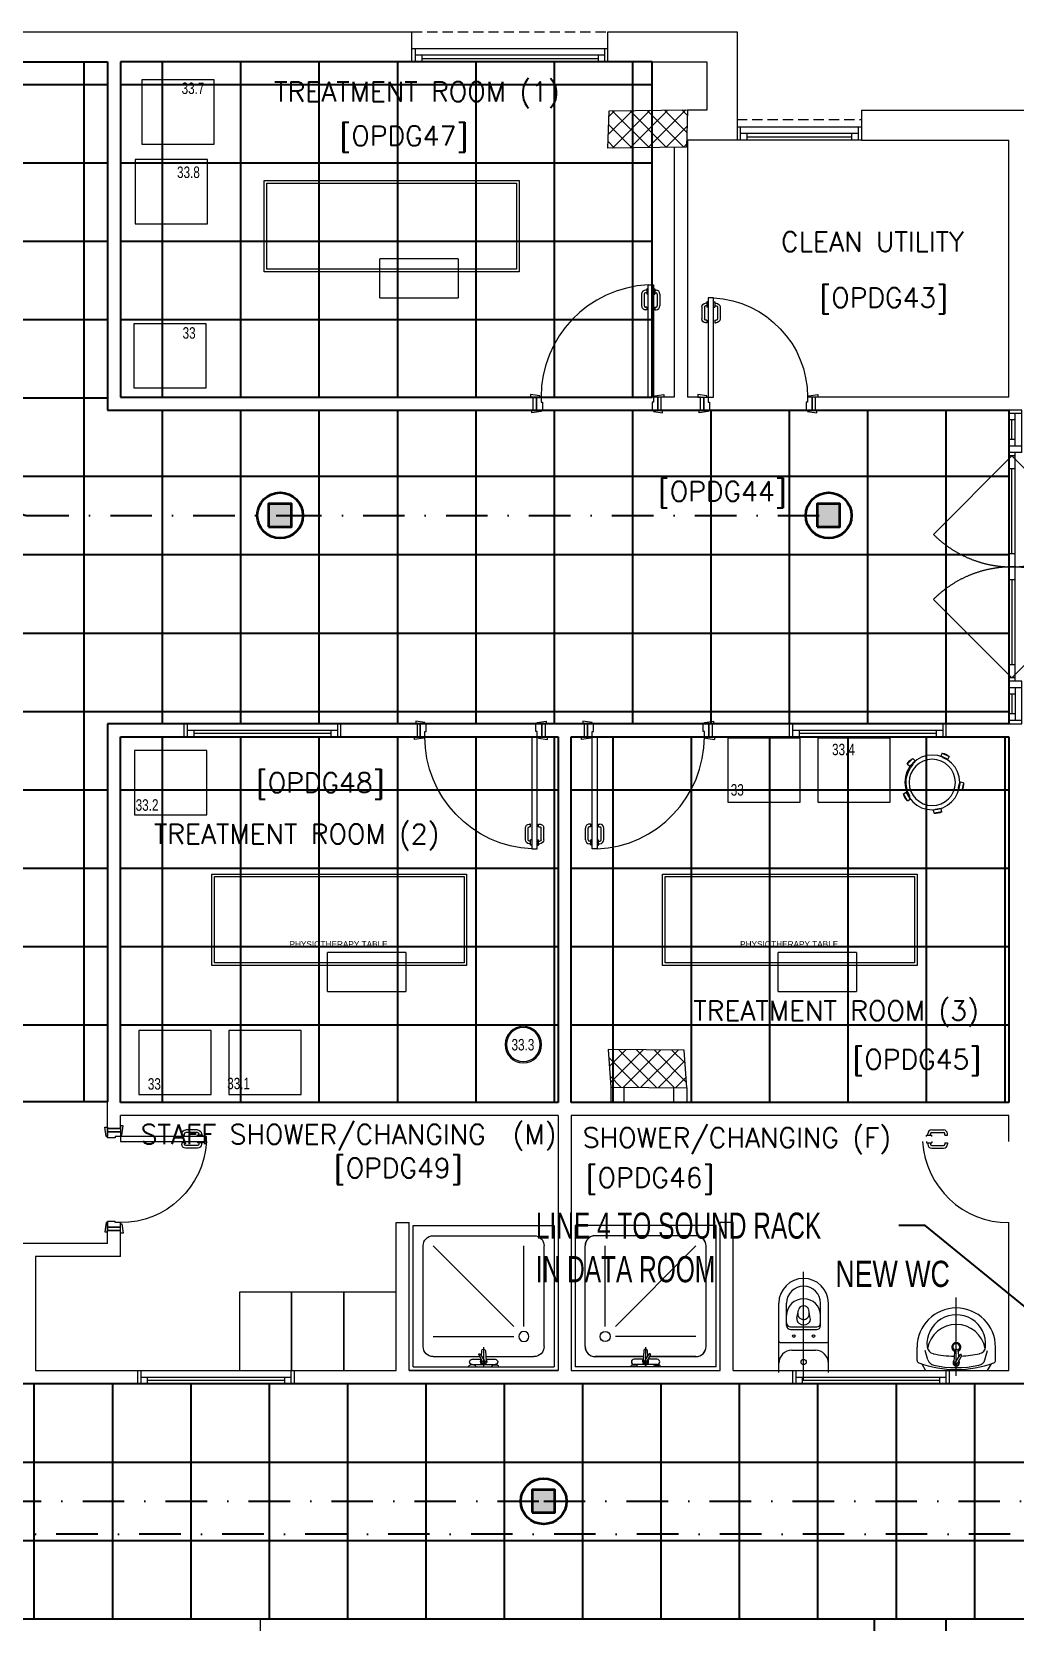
# Model space of a CAD drawing. Header units: inches. Extents: x -12418 to 472786, y -29325 to 19878.
# Drawn here: x 29599 to 37128, y -2773 to 9403 of the extents above; entities that cross this region are included whole.
import ezdxf
from ezdxf import colors
from ezdxf.entities.mleader import LeaderData, LeaderLine
from ezdxf.math import Vec2, Vec3

# ---------------------------------------------------------------- set-up
doc = ezdxf.new("R2010")
doc.units = ezdxf.units.IN
doc.header["$LTSCALE"] = 25
doc.header["$MEASUREMENT"] = 0
for name, pattern in [('00-Ground Floor$0$DASHED', [0.75, 0.5, -0.25]), ('00-Ground Floor$0$HIDDEN2', [0.1875, 0.125, -0.0625]), ('DASHDOT', [25.4, 12.7, -6.35, 0, -6.35])]:
    doc.linetypes.add(name, pattern=pattern)
doc.layers.get('0').update_dxf_attribs({"color": 8})
for name, color, linetype, lineweight in [('00-Ground Floor$0$72_EGR_BASE_TEXT', 252, 'Continuous', 5), ('00-Ground Floor$0$72_EGR_EQP_TAG', 142, 'Continuous', 5), ('00-Ground Floor$0$Aluminum', 251, 'Continuous', 5), ('00-Ground Floor$0$C-HYDR-CTCH', 251, 'Continuous', 5), ('00-Ground Floor$0$Hatch', 254, 'Continuous', 5), ('00-Ground Floor$0$LOADING', 253, 'Continuous', 5), ('00-Ground Floor$0$Proj', 251, 'Continuous', 5), ('00-Ground Floor$0$SANIT', 250, 'Continuous', 5), ('00-Ground Floor$0$Walls', 251, 'Continuous', 5), ('00-Ground Floor$0$Wooden Joinery', 251, 'Continuous', 5), ('E-LITE-CLNG-CNDT', 6, 'DASHDOT', 35), ('T-DATA-TEXT', 2, 'Continuous', 25), ('T-INTC-CLNG @ 100', 33, 'Continuous', 35), ('T-INTC-DEVC-NUMB', 2, 'Continuous', 25), ('T-SOUN-CLNG-CNDT', 3, 'DASHDOT', 25)]:
    doc.layers.add(name, color=color, linetype=linetype, lineweight=lineweight)
doc.layers.add('00-Ground Floor$0$False Ceiling', color=251, linetype='Continuous')
doc.styles.add('00-Ground Floor$0$list_ghTextstyle', font='romans.shx', dxfattribs={"height": 0.25})
doc.styles.add('00-Ground Floor$0$SIMPLEX', font='SIMPLEX.shx', dxfattribs={"height": 150})
doc.styles.add('00-Ground Floor$0$X3G_ENTITY_257CFD', font='swisscl.ttf', dxfattribs={"height": 200})
doc.styles.add('00-Ground Floor$0$X3G_ENTITY_2587F5', font='swisscl.ttf', dxfattribs={"height": 200})
doc.styles.add('DC_Elc_Romans', font='elc_romans.shx', dxfattribs={"width": 0.7})
doc.styles.add('DC_Simplex', font='SIMPLEX.shx', dxfattribs={"width": 0.7})

# ---------------------------------------------------------------- blocks, each defined once
blk = doc.blocks.new('00-Ground Floor$0$door1700')
at = {"layer": '00-Ground Floor$0$Aluminum', "linetype": '00-Ground Floor$0$DASHED', "ltscale": 300}
for p, q in [((34940, 89348), (35541, 89949)), ((36640, 89348), (36039, 89949)), ((34940, 89348), (35541, 88747)), ((36640, 89348), (36039, 88747))]:
    blk.add_line(p, q, dxfattribs=at)
at = {"layer": '00-Ground Floor$0$Aluminum'}
for p, q in [((34915, 89423), (34590, 89423)), ((34615, 89423), (34615, 89323)), ((34865, 89373), (34615, 89373)), ((34665, 89373), (34665, 89323)), ((34815, 89373), (34815, 89323)), ((34865, 89423), (34865, 89323)), ((34915, 89423), (34915, 89323)), ((36665, 89373), (34915, 89373)), ((34940, 89373), (34940, 89323)), ((35040, 89373), (35040, 89323)), ((35690, 89373), (35690, 89323)), ((35790, 89373), (35790, 89323)), ((35890, 89373), (35890, 89323)), ((36540, 89373), (36540, 89323)), ((36640, 89373), (36640, 89323)), ((36990, 89423), (36665, 89423)), ((36665, 89423), (36665, 89323)), ((36715, 89423), (36715, 89323)), ((36715, 89373), (36965, 89373)), ((36765, 89373), (36765, 89323)), ((36915, 89373), (36915, 89323)), ((36965, 89423), (36965, 89323)), ((36990, 89323), (34590, 89323)), ((34590, 89323), (36990, 89323)), ((34815, 89348), (34665, 89348)), ((35690, 89348), (35040, 89348)), ((35890, 89348), (36540, 89348)), ((36765, 89348), (36915, 89348))]:
    blk.add_line(p, q, dxfattribs=at)
at = {"layer": '00-Ground Floor$0$Aluminum', "linetype": '00-Ground Floor$0$DASHED', "ltscale": 300}
for centre, start, end in [((34940, 89348), 315, 45), ((36640, 89348), 135, 225)]:
    blk.add_arc(centre, 850, start, end, dxfattribs=at)
blk = doc.blocks.new('00-Ground Floor$0$A$C72370EFE')
at = {"layer": '00-Ground Floor$0$Wooden Joinery'}
for p, q in [((-0.05, -0.07), (-0.05, -0.16)), ((-0.03, -0.07), (-0.03, -0.16)), ((-0.01, -0.04), (-0.02, -0.04)), ((-0.01, -0.06), (-0.02, -0.06)), ((-0.01, -0.03), (-0.01, -0.07)), ((0, -0.03), (-0.01, -0.03)), ((0, -0.07), (-0.01, -0.07)), ((0.04, -0.03), (0.05, -0.03)), ((0.04, -0.07), (0.05, -0.07)), ((0.05, -0.03), (0.05, -0.07)), ((0.05, -0.04), (0.06, -0.04)), ((0.05, -0.06), (0.06, -0.06)), ((0.07, -0.07), (0.07, -0.16)), ((0.09, -0.07), (0.09, -0.16)), ((-0.01, -0.17), (-0.02, -0.17)), ((-0.01, -0.19), (-0.02, -0.19)), ((-0.01, -0.17), (-0.01, -0.19)), ((0.05, -0.17), (0.06, -0.17)), ((0.05, -0.17), (0.05, -0.19)), ((0.05, -0.19), (0.06, -0.19))]:
    blk.add_line(p, q, dxfattribs=at)
for centre, radius, start, end in [((-0.02, -0.07), 0.03, 90, 180), ((-0.02, -0.07), 0.01, 90, 180), ((0.06, -0.07), 0.03, 0, 90), ((0.06, -0.07), 0.01, 0, 90), ((-0.02, -0.16), 0.03, 180, 270), ((-0.02, -0.16), 0.01, 180, 270), ((0.06, -0.16), 0.01, 270, 0), ((0.06, -0.16), 0.03, 270, 0)]:
    blk.add_arc(centre, radius, start, end, dxfattribs=at)
blk = doc.blocks.new('00-Ground Floor$0$A$C268A7CF0')
at = {"layer": '00-Ground Floor$0$Wooden Joinery'}
for points in [[(80, 759), (80, 769), (10, 779), (10, 759)], [(740, 759), (740, 769), (810, 779), (810, 759)], [(70, 659), (70, 649), (0, 639), (0, 659)], [(120, 659), (120, 0), (80, 0), (80, 659)], [(750, 659), (750, 649), (820, 639), (820, 659)]]:
    blk.add_lwpolyline(points, close=True, dxfattribs=at)
for points in [[(45, 659), (45, 759), (20, 759), (20, 659), (45, 659)], [(45, 659), (80, 659), (80, 699), (90, 699), (90, 759), (45, 759), (45, 659)], [(775, 659), (740, 659), (740, 699), (730, 699), (730, 759), (775, 759), (775, 659)], [(775, 659), (775, 759), (800, 759), (800, 659), (775, 659)]]:
    blk.add_lwpolyline(points, dxfattribs=at)
blk.add_arc((80, 659), 660, 273.4748, 0, dxfattribs=at)
at = {"layer": '00-Ground Floor$0$Wooden Joinery', "xscale": 999.9999999998854, "yscale": 999.9999999998854, "zscale": 999.9999999998854, "rotation": 180}
blk.add_blockref('00-Ground Floor$0$A$C72370EFE', (120, 0), dxfattribs=at)
blk = doc.blocks.new('00-Ground Floor$0$A$C5DAD61B4')
at = {"layer": '00-Ground Floor$0$Wooden Joinery'}
for points in [[(80, 959), (80, 969), (10, 979), (10, 959)], [(940, 959), (940, 969), (1010, 979), (1010, 959)], [(70, 859), (70, 849), (0, 839), (0, 859)], [(120, 859), (120, 0), (80, 0), (80, 859)], [(950, 859), (950, 849), (1020, 839), (1020, 859)]]:
    blk.add_lwpolyline(points, close=True, dxfattribs=at)
for points in [[(45, 859), (45, 959), (20, 959), (20, 859), (45, 859)], [(45, 859), (80, 859), (80, 899), (90, 899), (90, 959), (45, 959), (45, 859)], [(975, 859), (940, 859), (940, 899), (930, 899), (930, 959), (975, 959), (975, 859)], [(975, 859), (975, 959), (1000, 959), (1000, 859), (975, 859)]]:
    blk.add_lwpolyline(points, dxfattribs=at)
blk.add_arc((80, 859), 860, 272.666, 0, dxfattribs=at)
at = {"layer": '00-Ground Floor$0$Wooden Joinery', "xscale": 999.9999999998854, "yscale": 999.9999999998854, "zscale": 999.9999999998854, "rotation": 180}
blk.add_blockref('00-Ground Floor$0$A$C72370EFE', (120, 0), dxfattribs=at)
blk = doc.blocks.new('00-Ground Floor$0$A$C5FCA3E6B')
at = {"layer": '00-Ground Floor$0$Wooden Joinery'}
for points in [[(80, 859), (80, 869), (10, 879), (10, 859)], [(840, 859), (840, 869), (910, 879), (910, 859)], [(70, 759), (70, 749), (0, 739), (0, 759)], [(120, 759), (120, 0), (80, 0), (80, 759)], [(850, 759), (850, 749), (920, 739), (920, 759)]]:
    blk.add_lwpolyline(points, close=True, dxfattribs=at)
for points in [[(45, 759), (45, 859), (20, 859), (20, 759), (45, 759)], [(45, 759), (80, 759), (80, 799), (90, 799), (90, 859), (45, 859), (45, 759)], [(875, 759), (840, 759), (840, 799), (830, 799), (830, 859), (875, 859), (875, 759)], [(875, 759), (875, 859), (900, 859), (900, 759), (875, 759)]]:
    blk.add_lwpolyline(points, dxfattribs=at)
blk.add_arc((80, 759), 760, 273.0171, 0, dxfattribs=at)
at = {"layer": '00-Ground Floor$0$Wooden Joinery', "xscale": 999.9999999998854, "yscale": 999.9999999998854, "zscale": 999.9999999998854, "rotation": 180}
blk.add_blockref('00-Ground Floor$0$A$C72370EFE', (120, 0), dxfattribs=at)
blk = doc.blocks.new('00-Ground Floor$0$SHOWER TRAY 80x80')
at = {"layer": '00-Ground Floor$0$SANIT'}
for p, q in [((0, 0), (0, 0.8)), ((0.8, 0.8), (0, 0.8)), ((0.1143, 0.7429), (0.6857, 0.7429)), ((0.8, 0), (0.8, 0.8)), ((0.0571, 0.4124), (0.0571, 0.6857)), ((0.7429, 0.1143), (0.7429, 0.6857)), ((0.1714, 0.1143), (0.1714, 0.5714)), ((0.2286, 0.6286), (0.6857, 0.6286)), ((0.2286, 0.5714), (0.6857, 0.1143)), ((0.01, 0.455), (0.01, 0.475)), ((0.0163, 0.475), (0.01, 0.475)), ((0.0125, 0.455), (0.01, 0.455)), ((0.0125, 0.335), (0.0125, 0.465)), ((0.0425, 0.4133), (0.0425, 0.465)), ((0.11, 0.4), (0, 0.4)), ((0.0667, 0.3728), (0.0271, 0.3939)), ((0.0895, 0.4105), (0.0316, 0.4139)), ((0.0407, 0.3866), (0.0316, 0.3861)), ((0.0715, 0.3808), (0.0334, 0.4058)), ((0.0425, 0.335), (0.0425, 0.3857)), ((0.0571, 0.1143), (0.0571, 0.3779)), ((0.0608, 0.3878), (0.0895, 0.3895)), ((0.01, 0.345), (0.01, 0.325)), ((0.0125, 0.345), (0.01, 0.345)), ((0.0163, 0.325), (0.01, 0.325)), ((0, 0), (0.8, 0)), ((0.1143, 0.0571), (0.6857, 0.0571))]:
    blk.add_line(p, q, dxfattribs=at)
blk.add_circle((0.1714, 0.6286), 0.0286, dxfattribs=at)
for centre, radius, start, end in [((0.1143, 0.6857), 0.0571, 90, 180), ((0.6857, 0.6857), 0.0571, 360, 90), ((0, 0.475), 0.01, 0, 90), ((0, 0.455), 0.01, 270, 0), ((0.0275, 0.465), 0.015, 0, 180), ((0.03, 0.4), 0.0175, 49.63201, 309.25255), ((0.03, 0.4), 0.014, 83.26708, 276.73292), ((0.03, 0.4), 0.00676, 54.04228, 244.58733), ((0.0691, 0.3768), 0.00467, 239.31481, 59.31481), ((0.0895, 0.4), 0.0105, 270, 90), ((0, 0.345), 0.01, 0, 90), ((0, 0.325), 0.01, 270, 0), ((0.0275, 0.335), 0.015, 180, 0), ((0.1143, 0.1143), 0.0571, 180, 270), ((0.6857, 0.1143), 0.0571, 270, 360)]:
    blk.add_arc(centre, radius, start, end, dxfattribs=at)
blk = doc.blocks.new('00-Ground Floor$0$WM00001-P')
at = {"layer": '00-Ground Floor$0$LOADING'}
for radius in [0.14, 0.13]:
    blk.add_circle((0, 0), radius, dxfattribs=at)
blk = doc.blocks.new('00-Ground Floor$0$stool')
at = {"layer": '00-Ground Floor$0$LOADING', "extrusion": (-2.75759e-10, 1.16581e-09, -1)}
for p, q in [((-948653, -390197, 0), (-948663, -390219, 0)), ((-948653, -390197, 0), (-948599, -390223, 0)), ((-948878, -390239, 0), (-948920, -390282, 0)), ((-948901, -390299, 0), (-948920, -390282, 0)), ((-948860, -390256, 0), (-948901, -390299, 0)), ((-948874, -390285, 0), (-948881, -390278, 0)), ((-948860, -390256, 0), (-948878, -390239, 0)), ((-948663, -390219, 0), (-948609, -390245, 0)), ((-948599, -390223, 0), (-948609, -390245, 0)), ((-948514, -390419, 0), (-948526, -390478, 0)), ((-948489, -390424, 0), (-948514, -390419, 0)), ((-948489, -390424, 0), (-948502, -390483, 0)), ((-948948, -390510, 0), (-948927, -390497, 0)), ((-948918, -390562, 0), (-948948, -390510, 0)), ((-948897, -390549, 0), (-948927, -390497, 0)), ((-948918, -390562, 0), (-948897, -390549, 0)), ((-948900, -390524, 0), (-948909, -390529, 0)), ((-948502, -390483, 0), (-948526, -390478, 0)), ((-948660, -390622, 0), (-948719, -390634, 0)), ((-948714, -390658, 0), (-948719, -390634, 0)), ((-948655, -390647, 0), (-948714, -390658, 0)), ((-948655, -390647, 0), (-948660, -390622, 0))]:
    blk.add_line(p, q, dxfattribs=at)
for radius in [210, 177]:
    blk.add_circle((948728, -390422, 0), radius, dxfattribs=at)
for centre, radius, start, end in [((948664, -390289, 0), 92.5, 96.8567, 134.706), ((948728, -390422, 0), 200, 329.385, 43.147), ((948835, -390321, 0), 92.5, 24.6225, 62.4718), ((948944, -390217, 0), 92.5, 204.6225, 242.4718), ((948598, -390154, 0), 92.5, 276.8567, 314.706), ((948434, -390467, 0), 92.5, 353.1232, 30.9725), ((948581, -390435, 0), 92.5, 173.1232, 210.9725), ((948857, -390492, 0), 92.5, 311.2934, 349.1427), ((948988, -390567, 0), 92.5, 131.2934, 169.1427), ((948672, -390714, 0), 92.5, 59.9688, 97.8181), ((948701, -390567, 0), 92.5, 239.9688, 277.8181)]:
    blk.add_arc(centre, radius, start, end, dxfattribs=at)
blk = doc.blocks.new('00-Ground Floor$0$H.A.2.3_Second Floor Plan$0$A$C64EB3589')
for p, q in [((-1107, 924, -10), (-507, 924, -10)), ((-1107, 924, -10), (-1107, 624, -10)), ((-507, 624, -10), (-507, 924, -10)), ((-507, 624, -10), (-1107, 624, -10))]:
    blk.add_line(p, q)
at = {"elevation": -10}
for points in [[(-1991, 24), (-41, 24), (-41, 724), (-1991, 724)], [(-1991, 24), (-41, 24), (-41, 724), (-1991, 724)], [(-1991, 24), (-41, 24), (-41, 724), (-1991, 724)], [(-1991, 24), (-41, 24), (-41, 724), (-1991, 724)], [(-1971, 44), (-61, 44), (-61, 704), (-1971, 704)], [(-1971, 44), (-61, 44), (-61, 704), (-1971, 704)], [(-1971, 44), (-61, 44), (-61, 704), (-1971, 704)], [(-1971, 44), (-61, 44), (-61, 704), (-1971, 704)]]:
    blk.add_lwpolyline(points, close=True, dxfattribs=at)
blk = doc.blocks.new('00-Ground Floor$0$ELECTROTHERAPY UNIT')
at = {"layer": '00-Ground Floor$0$LOADING', "elevation": 0}
blk.add_lwpolyline([(-952368, -379388), (-952922, -379388), (-952922, -379879), (-952368, -379879)], close=True, dxfattribs=at)
blk = doc.blocks.new('00-Ground Floor$0$PRESSOTHERAPY')
at = {"layer": '00-Ground Floor$0$LOADING', "elevation": 0}
blk.add_lwpolyline([(-952462, -380062), (-951908, -380062), (-951908, -379571), (-952462, -379571)], close=True, dxfattribs=at)
blk = doc.blocks.new('00-Ground Floor$0$VACUUM THERAPY')
at = {"layer": '00-Ground Floor$0$LOADING', "elevation": 0}
blk.add_lwpolyline([(-947952, -377824), (-947399, -377824), (-947399, -377333), (-947952, -377333)], close=True, dxfattribs=at)
blk = doc.blocks.new('00-Ground Floor$0$MAGNETOTHERAPY')
at = {"layer": '00-Ground Floor$0$LOADING'}
blk.add_lwpolyline([(-953179, -373397), (-952626, -373397), (-952626, -372905), (-953179, -372905)], close=True, dxfattribs=at)
blk = doc.blocks.new('00-Ground Floor$0$HYDRO COLD')
at = {"layer": '00-Ground Floor$0$LOADING', "elevation": 0}
blk.add_lwpolyline([(-952550, -375493), (-953104, -375493), (-953104, -375984), (-952550, -375984)], close=True, dxfattribs=at)
blk = doc.blocks.new('00-Ground Floor$0$HYDRO HOT')
at = {"layer": '00-Ground Floor$0$LOADING', "elevation": 0}
blk.add_lwpolyline([(-952414, -375984), (-951860, -375984), (-951860, -375493), (-952414, -375493)], close=True, dxfattribs=at)
blk = doc.blocks.new('00-Ground Floor$0$A$C37be4daf')
at = {"layer": '00-Ground Floor$0$Aluminum'}
for p, q in [((1416, 598), (216, 598)), ((1416, 498), (216, 498)), ((241, 498), (241, 598)), ((1391, 548), (241, 548)), ((291, 548), (291, 598)), ((291, 573), (1341, 573)), ((1341, 548), (1341, 598)), ((1391, 498), (1391, 598))]:
    blk.add_line(p, q, dxfattribs=at)
at = {"layer": '00-Ground Floor$0$Walls'}
for p, q in [((216, 498), (216, 598)), ((1416, 498), (1416, 598))]:
    blk.add_line(p, q, dxfattribs=at)
blk = doc.blocks.new('00-Ground Floor$0$A$Ce9e1c4c3')
at = {"layer": '00-Ground Floor$0$False Ceiling', "color": 254}
for p, q in [((-79752, 9173, 0), (-69822, 9173, 0)), ((-69822, 9173, 0), (-69822, 6506, 0)), ((-65652, 9173, 0), (-69722, 9173, 0)), ((-69722, 9173, 0), (-69722, 6606, 0)), ((-65652, 6606, 0), (-65652, 9173, 0)), ((-69722, 6606, 0), (-65652, 6606, 0)), ((-69822, 6506, 0), (-62922, 6506, 0)), ((-62922, 6506, 0), (-62922, 4106, 0)), ((-62922, 4106, 0), (-69822, 4106, 0)), ((-69822, 4106, 0), (-69822, 1210, 0)), ((-69722, 4006, 0), (-66372, 4006, 0)), ((-69722, 1206, 0), (-69722, 4006, 0)), ((-66372, 4006, 0), (-66372, 1206, 0)), ((-66272, 4006, 0), (-62922, 4006, 0)), ((-66272, 1206, 0), (-66272, 4006, 0)), ((-62922, 4006, 0), (-62922, 1206, 0)), ((-69822, 1210, 0), (-79752, 1210, 0)), ((-66372, 1206, 0), (-69722, 1206, 0)), ((-62922, 1206, 0), (-66272, 1206, 0)), ((-63950, -12867, 0), (-63950, -2747, 0)), ((-63950, -2747, 0), (-62150, -2747, 0))]:
    blk.add_line(p, q, dxfattribs=at)
at = {"layer": '00-Ground Floor$0$False Ceiling', "color": 254, "linetype": 'Continuous'}
for p, q in [((-70000, 1210), (-70000, 9173)), ((-69400, 6606), (-69400, 9173)), ((-68800, 6606), (-68800, 9173)), ((-68200, 6606), (-68200, 9173)), ((-67600, 6606), (-67600, 9173)), ((-67000, 6606), (-67000, 9173)), ((-66400, 6606), (-66400, 9173)), ((-65800, 6606), (-65800, 9173)), ((-79752, 9000), (-69822, 9000)), ((-69722, 9000), (-65652, 9000)), ((-79752, 8400), (-69822, 8400)), ((-69722, 8400), (-65652, 8400)), ((-79752, 7800), (-69822, 7800)), ((-69722, 7800), (-65652, 7800)), ((-79752, 7200), (-69822, 7200)), ((-69722, 7200), (-65652, 7200)), ((-79752, 6600), (-69822, 6600)), ((-69400, 4106), (-69400, 6506)), ((-68800, 4106), (-68800, 6506)), ((-68200, 4106), (-68200, 6506)), ((-67600, 4106), (-67600, 6506)), ((-67000, 4106), (-67000, 6506)), ((-66400, 4106), (-66400, 6506)), ((-65800, 4106), (-65800, 6506)), ((-65200, 4106), (-65200, 6506)), ((-64600, 4106), (-64600, 6506)), ((-64000, 4106), (-64000, 6506)), ((-63400, 4106), (-63400, 6506)), ((-79752, 6000), (-62922, 6000)), ((-79752, 5400), (-62922, 5400)), ((-79752, 4800), (-62922, 4800)), ((-79752, 4200), (-62922, 4200)), ((-69400, 1206), (-69400, 4006)), ((-68800, 1206), (-68800, 4006)), ((-68200, 1206), (-68200, 4006)), ((-67600, 1206), (-67600, 4006)), ((-67000, 1206), (-67000, 4006)), ((-66400, 1206), (-66400, 4006)), ((-65950, 1206), (-65950, 4006)), ((-65350, 1206), (-65350, 4006)), ((-64750, 1206), (-64750, 4006)), ((-64150, 1206), (-64150, 4006)), ((-63550, 1206), (-63550, 4006)), ((-62950, 1206), (-62950, 4006)), ((-79752, 3600), (-69822, 3600)), ((-69722, 3600), (-66372, 3600)), ((-66272, 3600), (-62922, 3600)), ((-79752, 3000), (-69822, 3000)), ((-69722, 3000), (-66372, 3000)), ((-66272, 3000), (-62922, 3000)), ((-79752, 2400), (-69822, 2400)), ((-69722, 2400), (-66372, 2400)), ((-66272, 2400), (-62922, 2400)), ((-79752, 1800), (-69822, 1800)), ((-69722, 1800), (-66372, 1800)), ((-66272, 1800), (-62922, 1800)), ((-51182, -947, 0), (-87737, -947, 0)), ((-70382, -2747), (-70382, -947)), ((-69782, -2747), (-69782, -947)), ((-69182, -2747), (-69182, -947)), ((-68582, -2747), (-68582, -947)), ((-67982, -2747), (-67982, -947)), ((-67382, -2747), (-67382, -947)), ((-66782, -2747), (-66782, -947)), ((-66182, -2747), (-66182, -947)), ((-65582, -2747), (-65582, -947)), ((-64982, -2747), (-64982, -947)), ((-64382, -2747), (-64382, -947)), ((-63782, -2747), (-63782, -947)), ((-63182, -2747), (-63182, -947)), ((-87737, -1547), (-51182, -1547)), ((-87737, -2147), (-51182, -2147)), ((-87737, -2747, 0), (-51182, -2747, 0)), ((-63400, -12867), (-63400, -2747))]:
    blk.add_line(p, q, dxfattribs=at)
blk = doc.blocks.new('00-Ground Floor')
at = {"layer": '00-Ground Floor$0$Hatch'}
h = blk.add_hatch(dxfattribs=at)
h.set_pattern_fill('ANSI37', color=256, scale=30)
h.set_pattern_definition([(45, (-1981.42, -13099.68), (-67.35192, 67.35192), []), (135, (-1981.42, -13099.68), (-67.35192, -67.35192), [])])
h.paths.add_polyline_path([(48971, 8818), (48367, 8810), (48371, 8522), (48975, 8530)])
h.paths.add_polyline_path([(41810, 8810), (41227, 8805), (41207, 8514), (41791, 8519)])
h.paths.add_polyline_path([(27434, 8803), (26834, 8799), (26829, 8506), (27428, 8510)])
h.paths.add_polyline_path([(34619, 8805), (34018, 8798), (34009, 8512), (34611, 8520)])
h.paths.add_polyline_path([(20214, 8812), (19608, 8790), (19622, 8498), (20229, 8520)])
h.paths.add_polyline_path([(13478, 8802), (12256, 8826), (12249, 8530), (13471, 8506)])
h.paths.add_polyline_path([(13492, 1602), (12277, 1586), (12263, 1294), (13478, 1309)])
h.paths.add_polyline_path([(13466, -5591), (12263, -5607), (12257, -5900), (13460, -5884)])
h.paths.add_polyline_path([(13484, -12790), (12288, -12801), (12290, -13096), (13487, -13084)])
h.paths.add_polyline_path([(5849, -12788), (5246, -12792), (5256, -13077), (5860, -13073)])
h.paths.add_polyline_path([(5834, -5590), (5237, -5588), (5237, -5889), (5834, -5891)])
h.paths.add_polyline_path([(5844, 1600), (5224, 1601), (5214, 1298), (5833, 1297)])
h.paths.add_polyline_path([(5820, 8779), (5220, 8794), (5216, 8504), (5817, 8489)])
h.paths.add_polyline_path([(-1379, 8777), (-1981, 8800), (-1980, 8512), (-1377, 8489)])
h.paths.add_polyline_path([(-1371, -5601), (-1973, -5608), (-1970, -5900), (-1368, -5893)])
h.paths.add_polyline_path([(-1354, -12796), (-1952, -12797), (-1947, -13097), (-1349, -13096)])
h.paths.add_polyline_path([(20233, -12782), (19627, -12795), (19633, -13097), (20239, -13084)])
h.paths.add_polyline_path([(20227, -5590), (19632, -5608), (19634, -5904), (20229, -5887)])
h.paths.add_polyline_path([(20218, 1618), (19619, 1610), (19623, 1310), (20222, 1318)])
h.paths.add_polyline_path([(27418, 1603), (26816, 1607), (26821, 1315), (27422, 1311)])
h.paths.add_polyline_path([(27422, -5580), (26818, -5597), (26832, -5898), (27432, -5876)])
h.paths.add_polyline_path([(27438, -12796), (26834, -12789), (26832, -13075), (27436, -13082)])
h.paths.add_polyline_path([(34637, -12785), (34039, -12800), (34048, -13100), (34646, -13085)])
h.paths.add_polyline_path([(34629, -5597), (34028, -5595), (34029, -5892), (34630, -5894)])
h.paths.add_polyline_path([(34593, 1607), (34012, 1611), (34032, 1322), (34613, 1317)])
h.paths.add_polyline_path([(41796, 1606), (41199, 1620), (41201, 1328), (41798, 1314)])
h.paths.add_polyline_path([(41797, -5593), (41229, -5600), (41231, -5894), (41799, -5887)])
h.paths.add_polyline_path([(41834, -12790), (41229, -12792), (41230, -13097), (41836, -13094)])
h.paths.add_polyline_path([(49008, -12790), (48421, -12774), (48407, -13081), (48995, -13097)])
h.paths.add_polyline_path([(48993, -5591), (48389, -5590), (48388, -5886), (48991, -5887)])
at = {"layer": '00-Ground Floor$0$Aluminum'}
for p, q in [((34009, 9273, 0), (32509, 9273, 0)), ((32534, 9273, 0), (32534, 9173, 0)), ((33984, 9273, 0), (33984, 9173, 0)), ((34009, 9173, 0), (32509, 9173, 0)), ((33984, 9223, 0), (32534, 9223, 0)), ((32584, 9223, 0), (32584, 9173, 0)), ((32584, 9198, 0), (33934, 9198, 0)), ((33934, 9223, 0), (33934, 9173, 0)), ((35950, 8673, 0), (34998, 8673, 0)), ((35023, 8673, 0), (35023, 8573, 0)), ((35925, 8673, 0), (35925, 8573, 0)), ((35950, 8573, 0), (34998, 8573, 0)), ((35925, 8623, 0), (35023, 8623, 0)), ((35073, 8623, 0), (35073, 8573, 0)), ((35073, 8598, 0), (35875, 8598, 0)), ((35875, 8623, 0), (35875, 8573, 0)), ((36489, 996, 0), (36579, 996, 0)), ((36489, 976, 0), (36579, 976, 0)), ((36449, 956, 0), (36489, 956, 0)), ((36449, 946, 0), (36449, 956, 0)), ((36449, 906, 0), (36449, 896, 0)), ((36449, 896, 0), (36489, 896, 0)), ((36459, 956, 0), (36459, 966, 0)), ((36459, 896, 0), (36459, 886, 0)), ((36479, 956, 0), (36479, 966, 0)), ((36479, 896, 0), (36479, 886, 0)), ((36489, 946, 0), (36489, 956, 0)), ((36489, 906, 0), (36489, 896, 0)), ((36489, 876, 0), (36579, 876, 0)), ((36489, 856, 0), (36579, 856, 0)), ((36589, 956, 0), (36589, 966, 0)), ((36589, 956, 0), (36609, 956, 0)), ((36589, 896, 0), (36589, 886, 0)), ((36589, 896, 0), (36609, 896, 0)), ((36609, 956, 0), (36609, 966, 0)), ((36609, 896, 0), (36609, 886, 0))]:
    blk.add_line(p, q, dxfattribs=at)
at = {"layer": '00-Ground Floor$0$Aluminum', "color": 61, "true_color": 0xedee99}
for centre, radius, start, end in [((36489, 966, 0), 30, 90, 180), ((36489, 966, 0), 10, 90, 180), ((36579, 966, 0), 30, 0, 90), ((36579, 966, 0), 10, 0, 90), ((37078, 946, 0), 660, 183.4748, 270), ((36489, 886, 0), 30, 180, 270), ((36489, 886, 0), 10, 180, 270), ((36579, 886, 0), 10, 270, 0), ((36579, 886, 0), 30, 270, 0)]:
    blk.add_arc(centre, radius, start, end, dxfattribs=at)
at = {"layer": '00-Ground Floor$0$C-HYDR-CTCH', "flags": 128}
for points in [[(34009, 8512), (34018, 8798), (34619, 8805), (34611, 8520), (34009, 8512)], [(34012, 1611), (34032, 1322), (34613, 1317), (34593, 1607), (34012, 1611)]]:
    blk.add_lwpolyline(points, dxfattribs=at)
at = {"layer": '00-Ground Floor$0$LOADING', "elevation": 0}
for points in [[(31188, -847), (31588, -847), (31588, -247), (31188, -247)], [(31588, -847), (31988, -847), (31988, -247), (31588, -247)], [(31988, -847), (32388, -847), (32388, -247), (31988, -247)]]:
    blk.add_lwpolyline(points, close=True, dxfattribs=at)
at = {"layer": '00-Ground Floor$0$Proj', "linetype": '00-Ground Floor$0$HIDDEN2', "ltscale": 25}
for p, q in [((32509, 9403, 0), (34009, 9403, 0)), ((34998, 8732, 0), (35950, 8732, 0))]:
    blk.add_line(p, q, dxfattribs=at)
at = {"layer": '00-Ground Floor$0$SANIT'}
for p, q in [((33758, 263, 0), (33758, -817, 0)), ((34838, 263, 0), (33758, 263, 0)), ((34838, -817, 0), (34838, 263, 0)), ((34684, 185, 0), (33912, 185, 0)), ((33835, -663, 0), (33835, 108, 0)), ((33989, -509, 0), (33989, 108, 0)), ((34067, -509, 0), (34684, 108, 0)), ((34761, -663, 0), (34761, 108, 0)), ((35508, -921, 0), (35508, -91, 0)), ((35318, -861, 0), (35318, -331, 0)), ((35378, -502, 0), (35378, -331, 0)), ((35638, -502, 0), (35638, -331, 0)), ((35698, -861, 0), (35698, -331, 0)), ((36677, -887, 0), (36677, -287, 0)), ((35457, -445, 0), (35469, -383, 0)), ((35559, -445, 0), (35547, -383, 0)), ((34684, -586, 0), (34067, -586, 0)), ((35408, -512, 0), (35608, -512, 0)), ((35408, -532, 0), (35608, -532, 0)), ((36441, -608, 0), (36441, -608, 0)), ((34284, -697, 0), (34279, -775, 0)), ((34324, -721, 0), (34290, -772, 0)), ((34298, -669, 0), (34298, -817, 0)), ((34335, -727, 0), (34306, -781, 0)), ((34314, -735, 0), (34312, -697, 0)), ((35328, -632, 0), (35688, -632, 0)), ((35418, -691, 0), (35598, -691, 0)), ((36377, -769, 0), (36377, -667, 0)), ((36459, -763, 0), (36439, -694, 0)), ((36662, -700, 0), (36657, -783, 0)), ((36705, -726, 0), (36670, -780, 0)), ((36692, -700, 0), (36695, -742, 0)), ((36896, -763, 0), (36916, -694, 0)), ((36977, -769, 0), (36977, -667, 0)), ((34838, -817, 0), (33758, -817, 0)), ((34281, -740, 0), (33912, -740, 0)), ((34197, -795, 0), (34197, -804, 0)), ((34224, -804, 0), (34197, -804, 0)), ((34280, -760, 0), (34210, -760, 0)), ((34386, -801, 0), (34210, -801, 0)), ((34224, -801, 0), (34224, -804, 0)), ((34316, -762, 0), (34317, -775, 0)), ((34386, -760, 0), (34317, -760, 0)), ((34684, -740, 0), (34328, -740, 0)), ((34372, -801, 0), (34372, -804, 0)), ((34372, -804, 0), (34399, -804, 0)), ((34399, -795, 0), (34399, -804, 0)), ((36412, -795, 0), (36442, -847, 0)), ((36442, -847, 0), (36913, -847, 0)), ((36716, -733, 0), (36686, -790, 0)), ((36696, -770, 0), (36697, -783, 0)), ((36943, -795, 0), (36913, -847, 0))]:
    blk.add_line(p, q, dxfattribs=at)
for centre, radius in [((33989, -586, 0), 38.6), ((35433, -582, 0), 10), ((35583, -582, 0), 10), ((35508, -781, 0), 20)]:
    blk.add_circle(centre, radius, dxfattribs=at)
for centre, radius, start, end in [((33912, 108, 0), 77.1, 90, 180), ((34684, 108, 0), 77.1, 0, 90), ((35508, -331, 0), 190, 0, 180), ((35508, -331, 0), 130, 0, 180), ((35508, -426, 0), 130, 0, 180), ((35508, -390, 0), 40, 10.5711, 169.4289), ((35408, -482, 0), 30, 180, 270), ((35496, -453, 0), 40, 169.4289, 231.525), ((35503, -414, 0), 40, 169.4289, 256.4176), ((35508, -438, 0), 58.8, 231.525, 308.475), ((35508, -396, 0), 58.8, 256.4176, 283.5824), ((35512, -414, 0), 40, 283.5824, 10.5711), ((35520, -453, 0), 40, 308.475, 10.5711), ((35608, -482, 0), 30, 270, 0), ((36677, -667, 0), 300, 0, 180), ((36677, -644, 0), 225, 354.8142, 185.1858), ((35408, -502, 0), 30, 180, 270), ((35608, -502, 0), 30, 270, 0), ((36677, -719, 0), 225, 10.6097, 169.3903), ((33912, -663, 0), 77.1, 180, 270), ((34298, -697, 0), 14.2, 0, 180), ((34329, -724, 0), 6.3, 329.3148, 149.3148), ((34684, -663, 0), 77.1, 270, 0), ((35328, -622, 0), 10, 180, 270), ((35418, -791, 0), 100, 90, 180), ((35598, -791, 0), 100, 0, 90), ((35688, -622, 0), 10, 270, 0), ((36513, -658, 0), 60, 185.1858, 257.9117), ((36677, 110, 0), 846, 257.9117, 268.8428), ((36677, -667, 0), 35, 295.3106, 244.6894), ((36677, -667, 0), 27.5, 297.1496, 242.8504), ((36677, -700, 0), 15, 0, 180), ((36711, -730, 0), 6.66, 329.3148, 149.3148), ((36677, 110, 0), 846, 272.5726, 282.0883), ((36842, -658, 0), 60, 282.0883, 354.8142), ((34197, -817, 0), 13.5, 90, 180), ((34210, -780, 0), 20.3, 90, 270), ((34224, -817, 0), 13.5, 0, 90), ((34298, -777, 0), 23.6, 139.632, 39.2526), ((34298, -777, 0), 18.9, 173.2671, 6.7329), ((34298, -777, 0), 9.13, 144.0423, 334.5873), ((34372, -817, 0), 13.5, 90, 180), ((34386, -780, 0), 20.3, 270, 90), ((34399, -817, 0), 13.5, 0, 90), ((36397, -769, 0), 20, 180, 250.1771), ((36677, 8, 0), 846, 250.1771, 289.8229), ((36517, -747, 0), 60, 195.9206, 258.1914), ((36677, 22, 0), 846, 258.1914, 281.8086), ((36677, -786, 0), 25, 139.632, 39.2526), ((36677, -786, 0), 20, 173.318, 6.7329), ((36677, -786, 0), 9.66, 144.0423, 334.5873), ((36677, 110, 0), 846, 271.156, 271.4514), ((36838, -747, 0), 60, 281.8086, 344.0794), ((36957, -769, 0), 20, 289.8229, 0)]:
    blk.add_arc(centre, radius, start, end, dxfattribs=at)
at = {"layer": '00-Ground Floor$0$Walls'}
for p, q in [((28948, 9403, 0), (32509, 9403, 0)), ((32509, 9173, 0), (32509, 9403, 0)), ((34009, 9403, 0), (34998, 9403, 0)), ((34009, 9173, 0), (34009, 9403, 0)), ((34998, 9403, 0), (34998, 8573, 0)), ((28948, 9173, 0), (30178, 9173, 0)), ((30178, 6506, 0), (30178, 9173, 0)), ((30278, 6606, 0), (30278, 9173, 0)), ((30278, 9173, 0), (32509, 9173, 0)), ((34009, 9173, 0), (34768, 9173, 0)), ((34768, 9173, 0), (34768, 8803, 0)), ((34768, 8803, 0), (34619, 8803, 0)), ((35950, 8803, 0), (37873, 8803, 0)), ((35950, 8803, 0), (35950, 8573, 0)), ((34618, 8573, 0), (34618, 6606, 0)), ((34998, 8573, 0), (34618, 8573, 0)), ((35950, 8573, 0), (37078, 8573, 0)), ((37078, 6606, 0), (37078, 8573, 0)), ((34518, 8518, 0), (34518, 6606, 0)), ((33438, 6606, 0), (30278, 6606, 0)), ((33438, 6506, 0), (33438, 6606, 0)), ((34518, 6606, 0), (34418, 6606, 0)), ((34418, 6506, 0), (34418, 6606, 0)), ((34718, 6606, 0), (34618, 6606, 0)), ((34718, 6506, 0), (34718, 6606, 0)), ((35598, 6506, 0), (35598, 6606, 0)), ((37078, 6606, 0), (35598, 6606, 0)), ((33438, 6506, 0), (30178, 6506, 0)), ((34718, 6506, 0), (34418, 6506, 0)), ((37178, 6506, 0), (35598, 6506, 0)), ((30178, 4106, 0), (32548, 4106, 0)), ((30178, 1006, 0), (30178, 4106, 0)), ((32548, 4106, 0), (32548, 4006, 0)), ((33528, 4106, 0), (33828, 4106, 0)), ((33528, 4106, 0), (33528, 4006, 0)), ((33828, 4106, 0), (33828, 4006, 0)), ((34808, 4106, 0), (34808, 4006, 0)), ((34818, 4106, 0), (37178, 4106, 0)), ((30278, 4006, 0), (32548, 4006, 0)), ((30278, 1206, 0), (30278, 4006, 0)), ((33528, 4006, 0), (33628, 4006, 0)), ((33628, 4006, 0), (33628, 1206, 0)), ((33728, 4006, 0), (33828, 4006, 0)), ((33728, 4006, 0), (33728, 1206, 0)), ((34828, 4006, 0), (37078, 4006, 0)), ((37078, 4006, 0), (37078, 1206, 0)), ((33628, 1368, 0), (33628, 1206, 0)), ((34032, 1322), (34032, 1206)), ((34132, 1321), (34132, 1206)), ((34513, 1318), (34513, 1206)), ((34613, 1317), (34613, 1206)), ((30278, 1206, 0), (33628, 1206, 0)), ((30278, 1006, 0), (30278, 1106, 0)), ((33628, 1106, 0), (30278, 1106, 0)), ((33628, 1106, 0), (33628, -847, 0)), ((33728, 1206, 0), (34032, 1206, 0)), ((37078, 1106, 0), (33728, 1106, 0)), ((33728, 1106, 0), (33728, -847, 0)), ((37078, 1106, 0), (33728, 1106, 0)), ((34132, 1206, 0), (34513, 1206, 0)), ((34613, 1206, 0), (37078, 1206, 0)), ((37078, 906, 0), (37078, 1106, 0)), ((37078, 906, 0), (37078, 1106, 0)), ((37078, 1006, 0), (37078, 1106, 0)), ((30278, 1006, 0), (30178, 1006, 0)), ((32388, 288, 0), (32488, 288, 0)), ((32388, -847, 0), (32388, 288, 0)), ((32488, -847, 0), (32488, 288, 0)), ((34968, 288, 0), (34868, 288, 0)), ((34868, -847, 0), (34868, 288, 0)), ((34968, -847, 0), (34968, 288, 0)), ((37078, -747, 0), (37078, 286, 0)), ((30178, 126, 0), (28978, 126, 0)), ((30178, 126, 0), (30178, 226, 0)), ((30278, 226, 0), (30178, 226, 0)), ((30278, 26, 0), (30278, 226, 0)), ((29628, 26, 0), (29628, -847, 0)), ((30278, 26, 0), (29628, 26, 0)), ((29628, -847, 0), (32388, -847, 0)), ((32488, -847, 0), (33628, -847, 0)), ((33628, -847, 0), (32488, -847, 0)), ((33728, -847, 0), (34868, -847, 0)), ((34968, -847, 0), (37078, -847, 0)), ((37078, -847, 0), (37078, -747, 0)), ((17733, -947, 0), (43418, -947, 0)), ((36050, -2747, 0), (31350, -2747, 0)), ((31350, -5267, 0), (31350, -2747, 0)), ((36050, -2747, 0), (36050, -12867, 0))]:
    blk.add_line(p, q, dxfattribs=at)
at = {"layer": '00-Ground Floor$0$Wooden Joinery'}
blk.add_line((34348, 9173, 0), (34348, 8803, 0), dxfattribs=at)
at = {"rotation": 180}
for p in [(32179, 4604, 0), (36814, 4604, 0), (31824, -349, 0), (36839, -349, 0)]:
    blk.add_blockref('00-Ground Floor$0$A$C37be4daf', p, dxfattribs=at)
at = {"layer": '00-Ground Floor$0$Aluminum', "rotation": 270}
blk.add_blockref('00-Ground Floor$0$door1700', (-52245, 41096, 0), dxfattribs=at)
at = {"layer": '00-Ground Floor$0$False Ceiling', "color": 254}
blk.add_blockref('00-Ground Floor$0$A$Ce9e1c4c3', (100000, 0), dxfattribs=at)
at = {"layer": '00-Ground Floor$0$LOADING'}
for name, p in [('00-Ground Floor$0$ELECTROTHERAPY UNIT', (983363, 388422, 0)), ('00-Ground Floor$0$MAGNETOTHERAPY', (983570, 381329)), ('00-Ground Floor$0$HYDRO COLD', (983483, 382660, 0)), ('00-Ground Floor$0$HYDRO HOT', (982798, 379393)), ('00-Ground Floor$0$ELECTROTHERAPY UNIT', (987850, 383384, 0)), ('00-Ground Floor$0$VACUUM THERAPY', (983570, 381329)), ('00-Ground Floor$0$stool', (985221, 394078)), ('00-Ground Floor$0$ELECTROTHERAPY UNIT', (983340, 381146)), ('00-Ground Floor$0$PRESSOTHERAPY', (983570, 381329))]:
    blk.add_blockref(name, p, dxfattribs=at)
at = {"layer": '00-Ground Floor$0$LOADING', "extrusion": (0, 0, -1), "zscale": -1, "rotation": 180}
for p in [(-33370, 8289, -10), (-32969, 2979, -10), (-36419, 2979, -10)]:
    blk.add_blockref('00-Ground Floor$0$H.A.2.3_Second Floor Plan$0$A$C64EB3589', p, dxfattribs=at)
at = {"layer": '00-Ground Floor$0$LOADING', "extrusion": (2.33844e-18, 2.24019e-05, -1), "xscale": 1000, "yscale": 1000, "zscale": 1000, "rotation": 90.0000000000004}
blk.add_blockref('00-Ground Floor$0$WM00001-P', (-33362, 1649, 0), dxfattribs=at)
at = {"layer": '00-Ground Floor$0$SANIT', "yscale": 1350.000000000878, "zscale": 1350.000000000878}
for p, xscale, rotation in [((32518, -817, 0), -1350.000000000878, 270), ((34838, -817, 0), 1350.000000000878, 90.00000000000001)]:
    blk.add_blockref('00-Ground Floor$0$SHOWER TRAY 80x80', p, dxfattribs=dict(at, xscale=xscale, rotation=rotation))
at = {"layer": '00-Ground Floor$0$Wooden Joinery', "rotation": 180}
blk.add_blockref('00-Ground Floor$0$A$C5DAD61B4', (34438, 7465, 0), dxfattribs=at)
at = {"layer": '00-Ground Floor$0$Wooden Joinery', "xscale": -1}
for name, p, rotation in [('00-Ground Floor$0$A$C5FCA3E6B', (34698, 7365, 0), 180), ('00-Ground Floor$0$A$C268A7CF0', (30937, 1026, 0), 90)]:
    blk.add_blockref(name, p, dxfattribs=dict(at, rotation=rotation))
blk.add_blockref('00-Ground Floor$0$A$C5DAD61B4', (33548, 3147, 0), dxfattribs=at)
at = {"layer": '00-Ground Floor$0$Wooden Joinery'}
blk.add_blockref('00-Ground Floor$0$A$C5DAD61B4', (33808, 3147, 0), dxfattribs=at)
at = {"layer": '00-Ground Floor$0$72_EGR_BASE_TEXT', "style": '00-Ground Floor$0$X3G_ENTITY_2587F5'}
blk.add_text('NEW WC', height=200, dxfattribs=at).set_placement((35751, -206, 0))
at = {"layer": '00-Ground Floor$0$72_EGR_BASE_TEXT', "char_height": 150, "attachment_point": 2, "style": '00-Ground Floor$0$SIMPLEX'}
for s, insert in [('TREATMENT ROOM (1)', (32547, 9019)), ('[OPDG47]', (32447, 8681, 0)), ('CLEAN UTILITY', (36036, 7871)), ('[OPDG43]', (36121, 7443, 0)), ('[OPDG44]', (34885, 5959, 0)), ('[OPDG48]', (31807, 3729, 0)), ('TREATMENT ROOM (2)', (31626, 3336, 0)), ('TREATMENT ROOM (3)', (35756, 1984, 0)), ('[OPDG45]', (36375, 1612, 0)), ('STAFF SHOWER/CHANGING  (M)', (32023, 1038, 0)), ('SHOWER/CHANGING (F)', (34997, 1011)), ('[OPDG49]', (32404, 779, 0)), ('[OPDG46]', (34332, 705, 0))]:
    blk.add_mtext(s, dxfattribs=dict(at, insert=insert))
at = {"layer": '00-Ground Floor$0$72_EGR_EQP_TAG', "char_height": 87.5, "attachment_point": 2, "style": '00-Ground Floor$0$X3G_ENTITY_257CFD'}
for s, insert in [('33.7', (30833, 9014, 0)), ('33.8', (30798, 8371, 0)), ('33', (30803, 7141, 0)), ('33.4', (35813, 3952, 0)), ('33', (35000, 3643, 0)), ('33.2', (30481, 3527, 0)), ('33.3', (33359, 1692, 0)), ('33', (30537, 1392, 0)), ('33.1', (31182, 1395, 0))]:
    blk.add_mtext(s, dxfattribs=dict(at, insert=insert))
at = {"layer": '00-Ground Floor$0$LOADING', "color": 4, "char_height": 45, "width": 1758.97, "attachment_point": 3, "style": '00-Ground Floor$0$list_ghTextstyle'}
for insert in [(32323, 2441), (35773, 2441)]:
    blk.add_mtext('{\\fArial|b0|i0|c0|p34;PHYSIOTHERAPY TABLE}', dxfattribs=dict(at, insert=insert))
blk = doc.blocks.new('DC_PA-CL-Speaker')
blk.add_hatch(color=256).paths.add_polyline_path([(-0.88, -0.87), (0.86, -0.87), (0.86, 0.88), (-0.88, 0.88)])
blk.add_lwpolyline([(-0.88, -0.87), (0.86, -0.87), (0.86, 0.88), (-0.88, 0.88)], close=True)
blk.add_circle((0, 0), 1.75)
at = {"layer": 'T-INTC-DEVC-NUMB', "style": 'DC_Simplex', "width": 0.7}
blk.add_attdef('DC_CONTROL', (3.36, 2.47), '', height=2, rotation=360, dxfattribs=at)
blk = doc.blocks.new('DC_Arrow-ArrowEllipse')
at = {"color": 0}
blk.add_ellipse((0, 0), major_axis=(0.4, 0), ratio=0.4, dxfattribs=at)
at = {"color": 0, "ltscale": 0.5}
blk.add_solid([(-1.4, 0.167), (-0.4, 0), (-1.4, -0.167)], dxfattribs=at)

msp = doc.modelspace()

# ---------------------------------------------------------------- linework, layer by layer
at = {"layer": 'T-SOUN-CLNG-CNDT'}
for points in [[(29100, 7500), (29468, 7132, -0.198912), (29490, 7079), (29490, 5775, 0.414214), (29565, 5700), (31500, 5700)], [(38700, 300), (37875, 300, 0.414214), (37800, 225), (37800, -2025, -0.414214), (37725, -2100), (21215, -2100, 0.414214), (21140, -2175), (21140, -5747)]]:
    msp.add_lwpolyline(points, format="xyb", dxfattribs=at)
for points in [[(31500, 5700), (35699, 5700)], [(14918, -1847), (19718, -1847), (24518, -1847), (28718, -1847), (33518, -1847), (38918, -1847), (43718, -1847)]]:
    msp.add_lwpolyline(points, dxfattribs=at)

# ---------------------------------------------------------------- block references
at = {"layer": 'E-LITE-CLNG-CNDT'}
msp.add_blockref('00-Ground Floor', (0, 0), dxfattribs=at)
at = {"layer": 'T-INTC-CLNG @ 100', "xscale": 100, "yscale": 100, "zscale": 100}
for p in [(31500, 5700), (35700, 5700), (33518, -1847)]:
    msp.add_blockref('DC_PA-CL-Speaker', p, dxfattribs=at)

# ---------------------------------------------------------------- leaders
at = {"layer": 'T-DATA-TEXT'}
ml = msp.add_multileader_mtext('Standard', dxfattribs=at)
ml.set_content('LINE 5 TO SOUND RACK\\PIN DATA ROOM  ', color=256, style='DC_Elc_Romans')
ml.set_leader_properties(color=45)
ml.set_arrow_properties(name='DC_Arrow-ArrowEllipse')
ml.build(insert=Vec2(0, 0))
ml.multileader.update_dxf_attribs({"dogleg_length": 2, "arrow_head_size": 200, "scale": 100})
ctx = ml.context
ctx.base_point, ctx.scale, ctx.char_height, ctx.arrow_head_size, ctx.landing_gap_size, ctx.plane_origin = Vec3(22030, 1333), 100, 200, 200, 200, Vec3(33896, 8211)
notes = []
notes.append((ctx, [(0, (1, 1, 0), (21830, 1333), (1, 0), 200, [(0, [(20977, 1792)], 0, [])])]))
ctx.mtext.insert, ctx.mtext.width, ctx.mtext.flow_direction = Vec3(22230, 1433), 2820.3, 5
ml = msp.add_multileader_mtext('Standard', dxfattribs=at)
ml.set_content('LINE 4 TO SOUND RACK\\PIN DATA ROOM  ', color=256, style='DC_Elc_Romans')
ml.set_leader_properties(color=45)
ml.set_arrow_properties(name='DC_Arrow-ArrowEllipse')
ml.build(insert=Vec2(0, 0))
ml.multileader.update_dxf_attribs({"dogleg_length": 2, "arrow_head_size": 200, "scale": 100})
ctx = ml.context
ctx.base_point, ctx.scale, ctx.char_height, ctx.arrow_head_size, ctx.landing_gap_size, ctx.plane_origin = Vec3(33258, 263), 100, 200, 200, 200, Vec3(45892, 4260)
notes.append((ctx, [(1, (1, 1, 0), (36438, 263), (-1, 0), 200, [(0, [(37800, -847)], 0, [])])]))
ctx.mtext.insert, ctx.mtext.width, ctx.mtext.flow_direction = Vec3(33458, 363), 2820.3, 5
ml = msp.add_multileader_mtext('Standard', dxfattribs=at)
ml.set_content('LINE 2 TO SOUND RACK\\PIN DATA ROOM  ', color=256, style='DC_Elc_Romans')
ml.set_leader_properties(color=45)
ml.set_arrow_properties(name='DC_Arrow-ArrowEllipse')
ml.build(insert=Vec2(0, 0))
ml.multileader.update_dxf_attribs({"dogleg_length": 2, "arrow_head_size": 200, "scale": 100})
ctx = ml.context
ctx.base_point, ctx.scale, ctx.char_height, ctx.arrow_head_size, ctx.landing_gap_size, ctx.plane_origin = Vec3(17088, -1131), 100, 200, 200, 200, Vec3(30677, 4154)
notes.append((ctx, [(1, (1, 1, 0), (20268, -1131), (-1, 0), 200, [(0, [(20793, -1973)], 0, [])])]))
ctx.mtext.insert, ctx.mtext.width, ctx.mtext.flow_direction = Vec3(17288, -1031), 2820.3, 5
ml = msp.add_multileader_mtext('Standard', dxfattribs=at)
ml.set_content('LINE 1 TO SOUND RACK\\PIN DATA ROOM  ', color=256, style='DC_Elc_Romans')
ml.set_leader_properties(color=45)
ml.set_arrow_properties(name='DC_Arrow-ArrowEllipse')
ml.build(insert=Vec2(0, 0))
ml.multileader.update_dxf_attribs({"dogleg_length": 2, "arrow_head_size": 200, "scale": 100})
ctx = ml.context
ctx.base_point, ctx.scale, ctx.char_height, ctx.arrow_head_size, ctx.landing_gap_size, ctx.plane_origin = Vec3(12444, -3101, 0), 100, 200, 200, 200, Vec3(17206, 2235, 0)
notes.append((ctx, [(0, (1, 1, 0), (12244, -3101, 0), (1, 0), 200, [(0, [(11812, -2440, 0)], 0, [])])]))
ctx.mtext.insert, ctx.mtext.width, ctx.mtext.flow_direction = Vec3(12644, -3001, 0), 2820.3, 5
for ctx, leaders in notes:
    for number, flags, end, landing, length, lines in leaders:
        leader = LeaderData()
        leader.index, (leader.has_last_leader_line, leader.has_dogleg_vector, leader.attachment_direction) = number, flags
        leader.last_leader_point, leader.dogleg_vector, leader.dogleg_length = Vec3(end), Vec3(landing), length
        for number, points, colour, breaks in lines:
            line = LeaderLine()
            line.index, line.vertices, line.color, line.breaks = number, Vec3.list(points), colors.encode_raw_color(colour), breaks
            leader.lines.append(line)
        ctx.leaders.append(leader)

doc.saveas('drawing.dxf')
